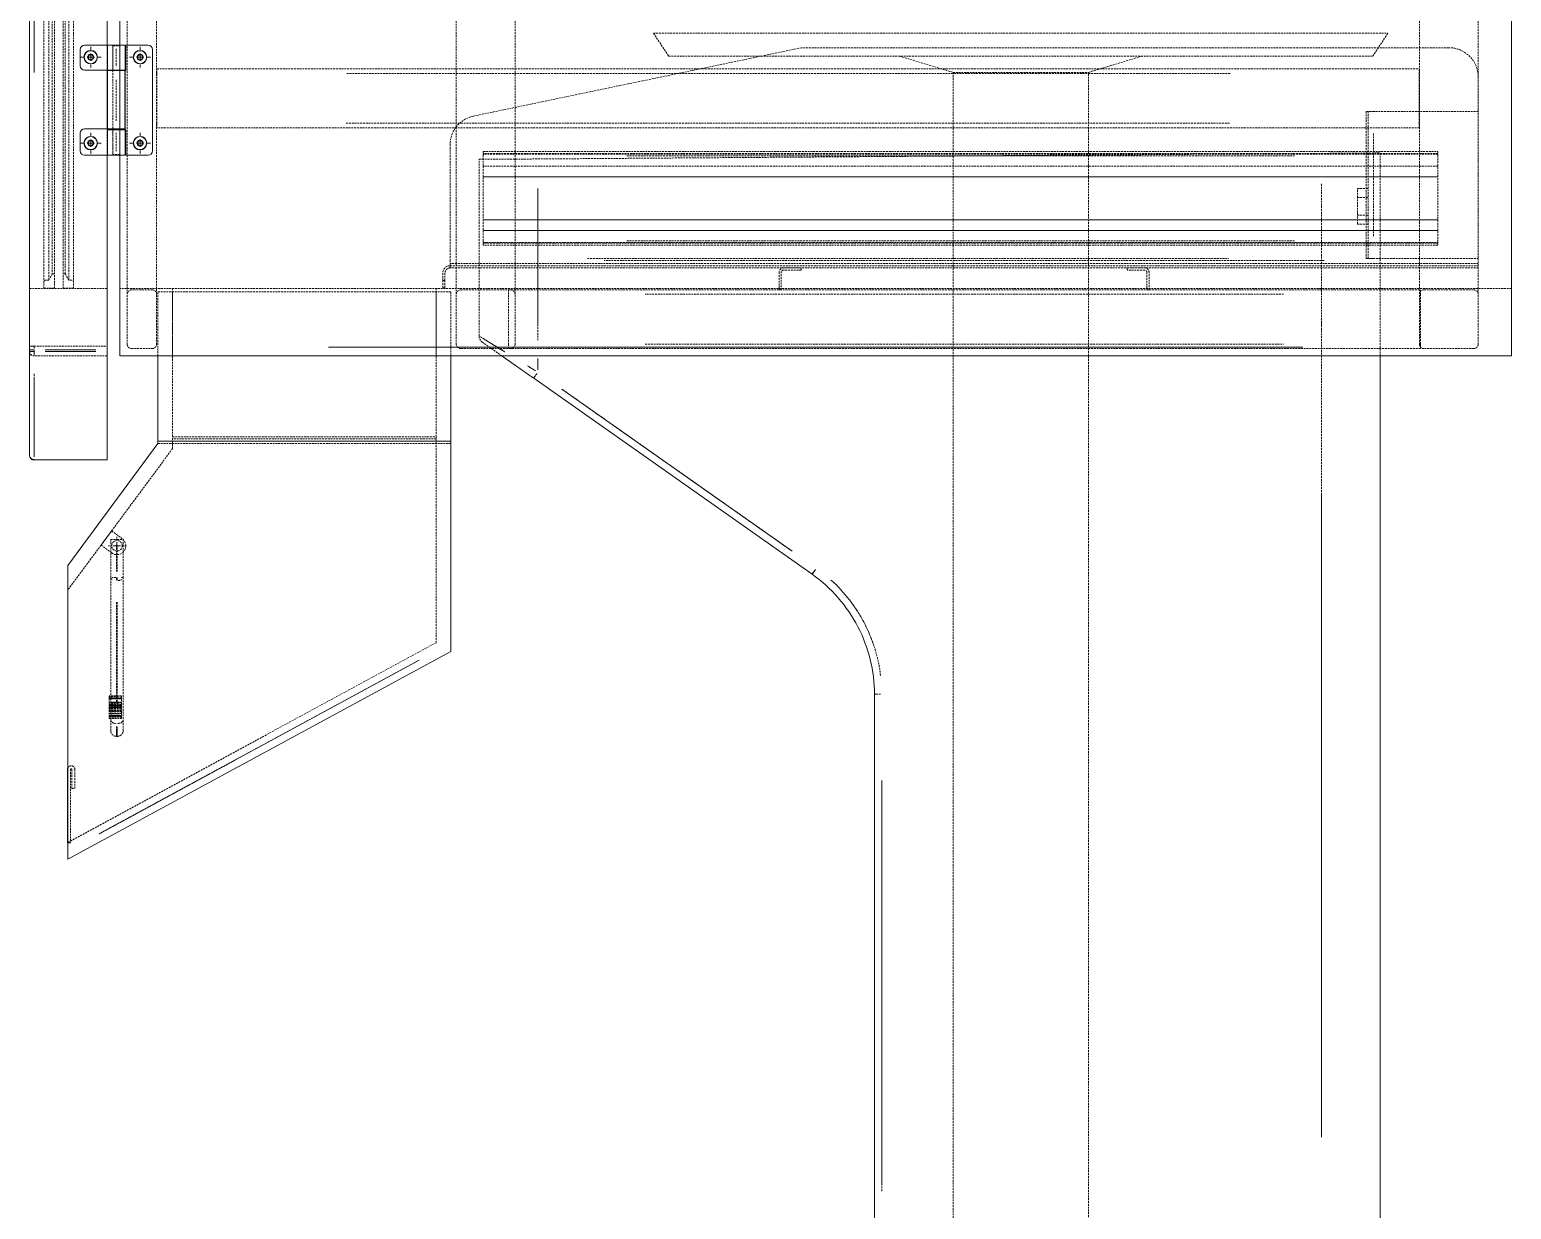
# Model space of a CAD drawing. Header units: millimetres. Extents: x 1242 to 5715, y 197 to 5386.
# Drawn here: x 4619 to 5628, y 1928 to 2731 of the extents above; entities that cross this region are included whole.
import ezdxf

# ---------------------------------------------------------------- set-up
doc = ezdxf.new("R2010")
doc.units = ezdxf.units.MM
doc.linetypes.add('HIDDEN', pattern=[1.905, 1.27, -0.635])

# ---------------------------------------------------------------- blocks, each defined once
blk = doc.blocks.new('SW_CENTERMARKSYMBOL_0')
at = {"color": 0, "linetype": 'Continuous', "lineweight": 0}
for p, q in [((-5, 0), (-7.1, 0)), ((0, 0), (-2.5, 0)), ((0, 5), (0, 7.1)), ((0, 0), (0, 2.5)), ((0, 0), (0, -2.5)), ((0, 0), (2.5, 0)), ((5, 0), (7.1, 0)), ((0, -5), (0, -7.1))]:
    blk.add_line(p, q, dxfattribs=at)
blk = doc.blocks.new('SW_CENTERMARKSYMBOL_1')
at = {"color": 0, "linetype": 'Continuous', "lineweight": 0}
for p, q in [((-5, 0), (-7.1, 0)), ((0, 0), (-2.5, 0)), ((0, 5), (0, 7.1)), ((0, 0), (0, 2.5)), ((0, 0), (0, -2.5)), ((0, 0), (2.5, 0)), ((5, 0), (7.1, 0)), ((0, -5), (0, -7.1))]:
    blk.add_line(p, q, dxfattribs=at)
blk = doc.blocks.new('SW_CENTERMARKSYMBOL_2')
at = {"color": 0, "linetype": 'Continuous', "lineweight": 0}
for p, q in [((-5, 0), (-7.1, 0)), ((0, 0), (-2.5, 0)), ((0, 5), (0, 7.1)), ((0, 0), (0, 2.5)), ((0, 0), (0, -2.5)), ((0, 0), (2.5, 0)), ((5, 0), (7.1, 0)), ((0, -5), (0, -7.1))]:
    blk.add_line(p, q, dxfattribs=at)
blk = doc.blocks.new('SW_CENTERMARKSYMBOL_4')
at = {"color": 0, "linetype": 'Continuous', "lineweight": 0}
for p, q in [((-5, 0), (-6.1, 0)), ((0, 0), (-2.5, 0)), ((0, 5), (0, 6.1)), ((0, 0), (0, 2.5)), ((0, 0), (0, -2.5)), ((0, 0), (2.5, 0)), ((5, 0), (6.1, 0)), ((0, -5), (0, -6.1))]:
    blk.add_line(p, q, dxfattribs=at)
blk = doc.blocks.new('SW_CENTERMARKSYMBOL_8')
at = {"color": 0, "linetype": 'Continuous', "lineweight": 0}
for p, q in [((-5, 0), (-7.1, 0)), ((0, 0), (-2.5, 0)), ((0, 5), (0, 7.1)), ((0, 0), (0, 2.5)), ((0, 0), (0, -2.5)), ((0, 0), (2.5, 0)), ((5, 0), (7.1, 0)), ((0, -5), (0, -7.1))]:
    blk.add_line(p, q, dxfattribs=at)

msp = doc.modelspace()

# ---------------------------------------------------------------- linework, layer by layer
at = {"color": 7, "linetype": 'Continuous', "lineweight": 15}
for p, q in [((4618.7, 2512), (4618.7, 3779)), ((5627.6, 2515), (5627.6, 3755)), ((4671.4, 3560.5), (4671.4, 2720.7)), ((4680.2, 3560.5), (4680.2, 2720.7)), ((4653.1, 2717.7), (4653.1, 2706.7)), ((4656.1, 2720.7), (4671.7, 2720.7)), ((4658.6, 2713.5), (4660.3, 2714.5)), ((4660.3, 2714.5), (4662, 2713.5)), ((4671.7, 2720.7), (4671.7, 2703.7)), ((4671.7, 2720.7), (4683.7, 2720.7)), ((4683.7, 2703.7), (4683.7, 2720.7)), ((4684.3, 2703.5), (4684.3, 2720.7)), ((4684.3, 2720.7), (4699.3, 2720.7)), ((4692.3, 2713.5), (4694.1, 2714.5)), ((4694.1, 2714.5), (4695.8, 2713.5)), ((4702.3, 2717.7), (4702.3, 2648.7)), ((4671.7, 2703.7), (4656.1, 2703.7)), ((4658.6, 2711.5), (4658.6, 2713.5)), ((4660.3, 2710.6), (4658.6, 2711.5)), ((4662, 2711.5), (4660.3, 2710.6)), ((4662, 2713.5), (4662, 2711.5)), ((4671.4, 2703.7), (4671.4, 2663.8)), ((4683.7, 2703.7), (4671.7, 2703.7)), ((4675.3, 2703.7), (4675.3, 2703.5)), ((4680.1, 2703.5), (4680.1, 2703.7)), ((4680.2, 2703.7), (4680.2, 2703.5)), ((4692.3, 2711.5), (4692.3, 2713.5)), ((4694.1, 2710.6), (4692.3, 2711.5)), ((4695.8, 2711.5), (4694.1, 2710.6)), ((4695.8, 2713.5), (4695.8, 2711.5)), ((4671.7, 2703.5), (4671.7, 2663)), ((4683.7, 2663), (4683.7, 2703.5)), ((4683.7, 2703.5), (4684.3, 2703.5)), ((4656.1, 2663.8), (4671.7, 2663.8)), ((4671.7, 2663.8), (4671.7, 2645.7)), ((4671.7, 2663.8), (4683.7, 2663.8)), ((4683.7, 2645.7), (4683.7, 2663.8)), ((4653.1, 2660.8), (4653.1, 2648.7)), ((4660.3, 2655.9), (4658.6, 2654.9)), ((4658.6, 2654.9), (4658.6, 2653)), ((4662, 2654.9), (4660.3, 2655.9)), ((4662, 2653), (4662, 2654.9)), ((4683.7, 2663), (4671.7, 2663)), ((4684.3, 2663), (4683.7, 2663)), ((4684.3, 2645.7), (4684.3, 2663)), ((4694.1, 2655.9), (4692.3, 2654.9)), ((4692.3, 2654.9), (4692.3, 2653)), ((4695.8, 2654.9), (4694.1, 2655.9)), ((4695.8, 2653), (4695.8, 2654.9)), ((4671.7, 2645.7), (4656.1, 2645.7)), ((4658.6, 2653), (4660.3, 2652)), ((4660.3, 2652), (4662, 2653)), ((4671.4, 2645.7), (4671.4, 2512)), ((4683.7, 2645.7), (4671.7, 2645.7)), ((4680.2, 2645.7), (4680.2, 2515)), ((4699.3, 2645.7), (4684.3, 2645.7)), ((4692.3, 2653), (4694.1, 2652)), ((4694.1, 2652), (4695.8, 2653)), ((4618.7, 2515.8), (4621.7, 2515.8)), ((4671.4, 2512), (4671.4, 2511.6)), ((4680.2, 2509), (4680.2, 2515)), ((5627.6, 2515), (5627.6, 2509)), ((4671.4, 2511.6), (4671.4, 2438.2)), ((5627.6, 2509), (4680.2, 2509)), ((4706.1, 2451), (4706.1, 2509)), ((4905.4, 2509), (4905.4, 2451)), ((5538.2, 2509), (5538.2, 1883)), ((5151.4, 2360.3), (4961.9, 2493.8)), ((4644.7, 2366.4), (4706.1, 2449.3)), ((4905.4, 2451), (4706.1, 2451)), ((4706.1, 2451), (4706.1, 2449.3)), ((4905.4, 2313.6), (4905.4, 2451)), ((4671.4, 2438.2), (4621.7, 2438.2)), ((4644.7, 2172), (4644.7, 2366.4)), ((4905.4, 2313.6), (4905.4, 2307.7)), ((4905.4, 2307.7), (4644.7, 2166.2)), ((5193.9, 1886.7), (5193.9, 2278.6)), ((4644.5, 2227.4), (4644.5, 2177.4)), ((4644.7, 2177.4), (4644.5, 2177.4)), ((4644.7, 2166.2), (4644.7, 2172))]:
    msp.add_line(p, q, dxfattribs=at)
at = {"color": 7, "linetype": 'HIDDEN', "lineweight": 0}
for p, q in [((4685.2, 3765.9), (4685.2, 2517.2)), ((4705.2, 3766), (4705.2, 2517)), ((4909.2, 3765.9), (4909.2, 2517.2)), ((4949.2, 3766), (4949.2, 2517)), ((5565, 3765.9), (5565, 2517.2)), ((5605, 3766), (5605, 2517)), ((4628.5, 2555.1), (4628.5, 3728)), ((4635.6, 2555.1), (4635.6, 3728)), ((4641.6, 3728), (4641.6, 2555.1)), ((4648.6, 3728), (4648.6, 2555.1)), ((4631.8, 3722.4), (4631.8, 2560.6)), ((4634.1, 3718), (4634.1, 2565)), ((4643, 2565), (4643, 3718)), ((4645.3, 2560.6), (4645.3, 3722.4)), ((4621.7, 2702.1), (4621.7, 3589)), ((5043.5, 2728.8), (5293.5, 2728.8)), ((5043.5, 2728.8), (5053.8, 2713.2)), ((5293.5, 2728.8), (5543.5, 2728.8)), ((5533.2, 2713.2), (5543.5, 2728.8)), ((4671.4, 2720.7), (4671.4, 2703.7)), ((4671.8, 2703.7), (4671.8, 2720.7)), ((4675.8, 2720.7), (4675.3, 2720.2)), ((4675.3, 2720.7), (4675.3, 2703.7)), ((4675.3, 2720.2), (4675.3, 2703.7)), ((4675.9, 2720.7), (4675.4, 2720.2)), ((4675.9, 2720.7), (4675.4, 2720.2)), ((4677.7, 2718.2), (4677.7, 2706.3)), ((4680.1, 2720.2), (4679.6, 2720.7)), ((4680, 2720.3), (4679.6, 2720.7)), ((4680.1, 2720.2), (4680, 2720.2)), ((4680.1, 2703.7), (4680.1, 2720.7)), ((4680.1, 2703.7), (4680.1, 2720.2)), ((4680.2, 2720.7), (4680.2, 2703.7)), ((5144.3, 2719), (4920.9, 2672.4)), ((5585, 2719), (5144.3, 2719)), ((4705.4, 2701.5), (4705.4, 2704.5)), ((4705.4, 2704.5), (5564.9, 2704.5)), ((5053.8, 2713.2), (5293.5, 2713.2)), ((5211.1, 2713.2), (5247.4, 2702.2)), ((5293.5, 2713.2), (5533.2, 2713.2)), ((5339.7, 2702.2), (5375.9, 2713.2)), ((5564.9, 2704.5), (5564.9, 2701.5)), ((4675.3, 2703.5), (4675.3, 2663)), ((4675.3, 2703.5), (4675.3, 2646.2)), ((4677.7, 2669.1), (4677.7, 2697.4)), ((4680.1, 2663), (4680.1, 2703.5)), ((4680.1, 2646.2), (4680.1, 2703.5)), ((4680.2, 2703.5), (4680.2, 2645.7)), ((4683.6, 2703.5), (4683.6, 2663)), ((4705.4, 2667.5), (4705.4, 2701.5)), ((5436, 2701.5), (4834.3, 2701.5)), ((5247.4, 2702.2), (5293.5, 2702.2)), ((5247.4, 2702.2), (5247.4, 1897.8)), ((5293.5, 2702.2), (5339.7, 2702.2)), ((5339.7, 1897.8), (5339.7, 2702.2)), ((5564.9, 2701.5), (5564.9, 2667.5)), ((5605, 2699), (5605, 2574)), ((5528.6, 2675.5), (5528.6, 2575.5)), ((5530.1, 2575.5), (5530.1, 2675.5)), ((5605, 2675.5), (5533.6, 2675.5)), ((4671.4, 2663.8), (4671.4, 2645.7)), ((4671.8, 2645.7), (4671.8, 2663.8)), ((4675.3, 2663.8), (4675.3, 2645.7)), ((4680.1, 2645.7), (4680.1, 2663.8)), ((4705.4, 2664.5), (4705.4, 2667.5)), ((5564.9, 2664.5), (4705.4, 2664.5)), ((4834.3, 2667.5), (5436, 2667.5)), ((5564.9, 2667.5), (5564.9, 2664.5)), ((4677.7, 2661.1), (4677.7, 2648.5)), ((5533.6, 2660.5), (5533.6, 2590.5)), ((4675.3, 2646.3), (4675.8, 2645.7)), ((4675.3, 2646.3), (4675.8, 2645.7)), ((4675.3, 2646.2), (4675.8, 2645.7)), ((4675.4, 2646.2), (4675.5, 2646.2)), ((4679.6, 2645.7), (4680.1, 2646.3)), ((4679.6, 2645.8), (4680, 2646.2)), ((4905, 2574), (4905, 2652.8)), ((4924.8, 2643), (4964.8, 2643.2)), ((4927.5, 2648.4), (5577.5, 2648.4)), ((5577.5, 2646.9), (4927.5, 2646.9)), ((5577.5, 2646.4), (4927.5, 2646.4)), ((4927.5, 2587.4), (4927.5, 2645.4)), ((4964.8, 2643.2), (5498.2, 2647)), ((5480, 2645.4), (5025, 2645.4)), ((5498.2, 2647), (5538.2, 2647.3)), ((5538.2, 2647.3), (5538.2, 2509)), ((5577.5, 2645.4), (5577.5, 2587.4)), ((4924.8, 2522.6), (4924.8, 2643)), ((5577.5, 2638.3), (4927.5, 2638.3)), ((5577.5, 2631), (4927.5, 2631)), ((4927.5, 2631), (5577.5, 2631)), ((4964.8, 2623.1), (4964.8, 2529.2)), ((5498.2, 2529.7), (5498.2, 2626.3)), ((5522.8, 2623), (5530.1, 2623)), ((5522.8, 2617), (5522.8, 2623)), ((4964.8, 2519.7), (4964.8, 2621.4)), ((5522.8, 2617), (5530.1, 2617)), ((5522.8, 2604.9), (5522.8, 2617)), ((5522.8, 2604.9), (5530.1, 2604.9)), ((5522.8, 2598.9), (5522.8, 2604.9)), ((5577.5, 2601.8), (4927.5, 2601.8)), ((4927.5, 2601.8), (5577.5, 2601.8)), ((5577.5, 2594.5), (4927.5, 2594.5)), ((4927.5, 2594.5), (5577.5, 2594.5)), ((5522.8, 2598.9), (5530.1, 2598.9)), ((4927.5, 2586.4), (5577.5, 2586.4)), ((5577.5, 2585.8), (4927.5, 2585.8)), ((5577.5, 2584.4), (4927.5, 2584.4)), ((5480, 2587.4), (5025, 2587.4)), ((4998.5, 2575.5), (5434.9, 2575.5)), ((5500, 2574), (5010, 2574)), ((5500, 2574), (5010, 2574)), ((5529.9, 2575.5), (5529.8, 2575.5)), ((5533, 2575.5), (5530.4, 2575.5)), ((5533.2, 2575.5), (5531.4, 2575.5)), ((5533.6, 2575.5), (5605, 2575.5)), ((4634.1, 2565), (4631.8, 2560.6)), ((4635.6, 2565), (4634.1, 2565)), ((4641.6, 2565), (4643, 2565)), ((4645.3, 2560.6), (4643, 2565)), ((4900, 2565.5), (4900, 2560.5)), ((4901.5, 2560.5), (4901.5, 2565.5)), ((5605, 2572), (4905, 2572)), ((4905, 2570.5), (5605, 2570.5)), ((5605, 2569), (4905, 2569)), ((5129, 2566), (5129, 2554)), ((5130.5, 2554), (5130.5, 2566)), ((5132, 2569), (5144, 2569)), ((5144, 2567.5), (5132, 2567.5)), ((5144, 2567.5), (5144, 2569)), ((5365.9, 2569), (5365.9, 2567.5)), ((5365.9, 2569), (5377.9, 2569)), ((5377.9, 2567.5), (5365.9, 2567.5)), ((5379.4, 2566), (5379.4, 2554)), ((5380.9, 2554), (5380.9, 2566)), ((4618.7, 2555), (4671.4, 2555)), ((4628.5, 2555.1), (4635.6, 2555.1)), ((4631.8, 2560.6), (4629.7, 2560.6)), ((4641.6, 2555.1), (4648.6, 2555.1)), ((4647.4, 2560.6), (4645.3, 2560.6)), ((5627.6, 2555), (4680.2, 2555)), ((4702.2, 2554), (4688.2, 2554)), ((4706.1, 2509), (4706.1, 2552.7)), ((4706.1, 2552.7), (4905.4, 2552.7)), ((4716.1, 2555), (4716.1, 2509)), ((4716.1, 2552.7), (4716.1, 2454)), ((4895.4, 2555), (4895.4, 2509)), ((4895.4, 2454), (4895.4, 2552.7)), ((4900, 2555.5), (4901.5, 2555.5)), ((4901.3, 2560.5), (4900.2, 2560.5)), ((4905.4, 2552.7), (4905.4, 2509)), ((4912.2, 2554), (4946.2, 2554)), ((4944.8, 2554), (5565.6, 2554)), ((4944.8, 2551), (4944.8, 2554)), ((5130.5, 2554), (5129, 2554)), ((5380.9, 2554), (5379.4, 2554)), ((5565.6, 2554), (5565.6, 2551)), ((5568, 2554), (5602, 2554)), ((4944.8, 2517), (4944.8, 2551)), ((5472.5, 2551), (5037.9, 2551)), ((5565.6, 2551), (5565.6, 2517)), ((5498.2, 2532), (5498.2, 1995.5)), ((4618.8, 2513.2), (4619.6, 2513.2)), ((4621.7, 2515.8), (4671.4, 2515.8)), ((4621.7, 2515.4), (4621.7, 2513.6)), ((4621.7, 2512.4), (4621.7, 2513.1)), ((4629.2, 2513.2), (4663.9, 2513.2)), ((4663.9, 2513.2), (4629.2, 2513.2)), ((4663.9, 2512), (4629.2, 2512)), ((4685.2, 2517.1), (4685.2, 2517.1)), ((4688.2, 2514), (4702.2, 2514)), ((5485.5, 2515), (4822.3, 2515)), ((4909.2, 2517.1), (4909.2, 2517.1)), ((4946.2, 2514), (4912.2, 2514)), ((4944.8, 2514), (4944.8, 2517)), ((5565.6, 2514), (4946.4, 2514)), ((5037.9, 2517), (5472.5, 2517)), ((5565, 2517.1), (5565, 2517.1)), ((5565.6, 2517), (5565.6, 2514)), ((5602, 2514), (5568, 2514)), ((4621.7, 2511.7), (4621.7, 2511.8)), ((4621.7, 2511.4), (4621.7, 2509.5)), ((4621.7, 2509.3), (4621.7, 2510.9)), ((4621.7, 2509), (4621.7, 2509.1)), ((4671.4, 2509), (4621.7, 2509)), ((5138, 2376), (4981.1, 2486.4)), ((4716.1, 2454), (4895.4, 2454)), ((4716.1, 2446), (4716.1, 2454)), ((4895.4, 2452.6), (4716.1, 2452.6)), ((4895.4, 2454), (4895.4, 2313.7)), ((4716.1, 2446), (4644.7, 2349.6)), ((4706.1, 2449.5), (4905.4, 2449.5)), ((4621.7, 2438.7), (4621.7, 2438.2)), ((4621.7, 2438.2), (4621.7, 2438.2)), ((4674.6, 2389.9), (4667.4, 2380.2)), ((4673.9, 2384.1), (4677.9, 2384.1)), ((4673.9, 2358.2), (4673.9, 2384.1)), ((4681.8, 2384.5), (4674.6, 2389.9)), ((4678.4, 2384.1), (4677.9, 2384.1)), ((4678.4, 2384.1), (4682.4, 2384.1)), ((4682.4, 2384.1), (4682.4, 2358.2)), ((4667.4, 2380.2), (4674.7, 2374.9)), ((4677.9, 2380.2), (4677.9, 2362.1)), ((4678.4, 2362.1), (4678.4, 2380.2)), ((5151.5, 2360.4), (5153.2, 2362.9)), ((4673.9, 2261), (4673.9, 2358.2)), ((4677.3, 2358.2), (4675, 2358.2)), ((4677.3, 2358.2), (4675, 2358.2)), ((4677.9, 2357.9), (4677.9, 2356.5)), ((4677.9, 2357.9), (4677.9, 2356.5)), ((4678, 2358.2), (4678.4, 2358.2)), ((4678.4, 2356), (4678, 2356)), ((4678, 2356), (4678.4, 2356)), ((4678.4, 2357.9), (4678.4, 2356.5)), ((4678.4, 2356.3), (4678.4, 2357.6)), ((4682.4, 2358.2), (4681.3, 2358.2)), ((4682.4, 2358.2), (4681.3, 2358.2)), ((4682.3, 2357.8), (4682.4, 2358.2)), ((4682.4, 2358.2), (4682.4, 2261)), ((4677.9, 2341.4), (4677.9, 2273.3)), ((4678.4, 2273.3), (4678.4, 2341.4)), ((4678.4, 2341.4), (4678.4, 2273.3)), ((4895.4, 2313.7), (4644.7, 2177.6)), ((4884, 2301.9), (4666.1, 2183.6)), ((4681.2, 2277.5), (4672.8, 2277.5)), ((4681.2, 2277.5), (4672.8, 2277.5)), ((4672.8, 2275.5), (4672.8, 2277.3)), ((4681.2, 2277.3), (4672.8, 2277.3)), ((4681.2, 2276.1), (4672.8, 2276.1)), ((4681.2, 2275.9), (4672.8, 2275.9)), ((4681.2, 2275.9), (4672.8, 2275.9)), ((4672.8, 2275.7), (4681.2, 2275.7)), ((4681.2, 2275.5), (4672.8, 2275.5)), ((4672.8, 2275.5), (4672.8, 2262.4)), ((4672.8, 2273.1), (4681.2, 2273.1)), ((4672.8, 2272.9), (4681.2, 2272.9)), ((4681.2, 2272.9), (4672.8, 2272.9)), ((4681.2, 2271.9), (4672.8, 2271.9)), ((4681.2, 2271.2), (4672.8, 2271.2)), ((4681.2, 2271.1), (4672.8, 2271.1)), ((4681.2, 2270.9), (4672.8, 2270.9)), ((4672.8, 2270.9), (4681.2, 2270.9)), ((4681.2, 2270.7), (4672.8, 2270.7)), ((4681.2, 2270.2), (4672.8, 2270.2)), ((4681.2, 2270.1), (4672.8, 2270.1)), ((4674.1, 2277), (4680, 2277)), ((4674.1, 2273.3), (4680, 2273.3)), ((4674.1, 2272.8), (4680, 2272.8)), ((4674.1, 2272.6), (4680, 2272.6)), ((4680, 2271.2), (4674.1, 2271.2)), ((4674.1, 2270.3), (4680, 2270.3)), ((4681.2, 2277.3), (4681.2, 2275.5)), ((4681.2, 2262.4), (4681.2, 2275.5)), ((5198.1, 2278.6), (5195.3, 2278.6)), ((4681.2, 2269.8), (4672.8, 2269.8)), ((4681.2, 2269.7), (4672.8, 2269.7)), ((4681.2, 2269.3), (4672.8, 2269.3)), ((4681.2, 2269.2), (4672.8, 2269.2)), ((4681.2, 2268.9), (4672.8, 2268.9)), ((4681.2, 2268.4), (4672.8, 2268.4)), ((4681.2, 2267.5), (4672.8, 2267.5)), ((4681.2, 2267.3), (4672.8, 2267.3)), ((4681.2, 2267.2), (4672.8, 2267.2)), ((4672.8, 2267.1), (4681.2, 2267.1)), ((4672.8, 2266.9), (4681.2, 2266.9)), ((4681.2, 2265.6), (4672.8, 2265.6)), ((4672.8, 2265.4), (4681.2, 2265.4)), ((4681.2, 2264.1), (4672.8, 2264.1)), ((4672.8, 2264), (4681.2, 2264)), ((4672.8, 2263.7), (4681.2, 2263.7)), ((4672.8, 2263.7), (4681.2, 2263.7)), ((4672.8, 2263.5), (4681.2, 2263.5)), ((4681.2, 2263.3), (4672.8, 2263.3)), ((4672.8, 2262.4), (4681.2, 2262.4)), ((4672.8, 2262.1), (4681.2, 2262.1)), ((4672.8, 2262.1), (4681.2, 2262.1)), ((4672.8, 2262.1), (4681.2, 2262.1)), ((4672.8, 2262.1), (4681.2, 2262.1)), ((4680, 2269.8), (4674.1, 2269.8)), ((4674.1, 2269.6), (4680, 2269.6)), ((4680, 2269.6), (4674.1, 2269.6)), ((4674.1, 2269.3), (4680, 2269.3)), ((4680, 2264.4), (4674.1, 2264.4)), ((4674.1, 2264.4), (4680, 2264.4)), ((4681.2, 2262.2), (4681.2, 2262.1)), ((4678.4, 2249.9), (4677.9, 2249.9)), ((4678, 2258.7), (4678.4, 2258.7)), ((4678.4, 2249.9), (4678.9, 2249.9)), ((4646.5, 2227.4), (4646.5, 2177.4)), ((4647.5, 2214.5), (4647.5, 2227.4)), ((4649.5, 2214.5), (4649.5, 2227.4)), ((4647.5, 2214.5), (4649.5, 2214.5)), ((5198.9, 1940.2), (5198.9, 2218.9)), ((4646.5, 2177.4), (4644.7, 2177.4))]:
    msp.add_line(p, q, dxfattribs=at)
at = {"color": 8, "linetype": 'Continuous', "lineweight": 15}
for p, q in [((4621.7, 3589), (4621.7, 2702.1)), ((4621.3, 2513.2), (4619.6, 2513.2)), ((4621.7, 2511.9), (4621.7, 2512.2)), ((4629.2, 2512), (4663.9, 2512)), ((4822.3, 2515), (5485.5, 2515)), ((4621.7, 2511.7), (4621.7, 2512)), ((4964.8, 2507.4), (4964.8, 2499.6)), ((4981.1, 2486.4), (5138, 2376)), ((5498.2, 1977), (5498.2, 2415.2)), ((5153.7, 2363.6), (5151.7, 2360.6)), ((4666.1, 2183.6), (4884, 2301.9)), ((5193.9, 2278.6), (5195.3, 2278.6)), ((5198.9, 2219.8), (5198.9, 1945.4))]:
    msp.add_line(p, q, dxfattribs=at)
at = {"color": 7, "linetype": 'HIDDEN', "lineweight": 0, "flags": 128}
for points in [[(4675.4, 2720.2), (4675.4, 2720.2), (4675.8, 2720.2), (4676.4, 2720.2), (4677.1, 2720.2), (4677.7, 2720.2), (4678.5, 2720.2), (4679.2, 2720.2), (4679.7, 2720.2), (4680, 2720.2), (4680.1, 2720.2), (4680.1, 2720.2)], [(4699.3, 2720.7), (4699.3, 2720.7)], [(5605, 2699), (5605, 2699)], [(5605, 2699), (5605, 2699)], [(4672.8, 2275.5), (4672.8, 2275.5)], [(4681.2, 2275.5), (4681.2, 2275.5)], [(4681.2, 2270.2), (4681.2, 2270.2)], [(4673.9, 2253.9), (4674, 2253.1), (4674.1, 2252.6)], [(4677, 2250), (4677.1, 2250), (4677.9, 2249.9)], [(4682.3, 2252.9), (4682.4, 2253.1), (4682.4, 2253.9)]]:
    msp.add_lwpolyline(points, dxfattribs=at)
at = {"color": 7, "linetype": 'Continuous', "lineweight": 15, "flags": 128}
msp.add_lwpolyline([(4671.7, 2703.5), (4671.8, 2703.5), (4672.1, 2703.5), (4672.8, 2703.5), (4673.8, 2703.5), (4675.1, 2703.5), (4676.4, 2703.5), (4677.9, 2703.5), (4679.3, 2703.5), (4680.7, 2703.5), (4681.8, 2703.5), (4682.8, 2703.5), (4683.4, 2703.5), (4683.7, 2703.5), (4683.7, 2703.5)], dxfattribs=at)
at = {"color": 7, "linetype": 'Continuous', "lineweight": 15}
for centre, radius in [((4660.3, 2712.5), 4.61), ((4660.3, 2712.5), 4.41), ((4693.9, 2712.5), 4.61), ((4693.9, 2712.5), 4.41), ((4660.3, 2654), 4.61), ((4660.3, 2654), 4.41), ((4693.9, 2654), 4.61), ((4693.9, 2654), 4.41)]:
    msp.add_circle(centre, radius, dxfattribs=at)
at = {"color": 7, "linetype": 'HIDDEN', "lineweight": 0}
for centre, radius in [((4660.3, 2712.5), 1.99), ((4660.3, 2712.5), 1.97), ((4660.3, 2712.5), 1.79), ((4660.3, 2712.5), 1.73), ((4693.9, 2712.5), 1.99), ((4693.9, 2712.5), 1.97), ((4693.9, 2712.5), 1.79), ((4693.9, 2712.5), 1.73), ((4660.3, 2654), 1.99), ((4660.3, 2654), 1.97), ((4660.3, 2654), 1.79), ((4660.3, 2654), 1.73), ((4693.9, 2654), 1.99), ((4693.9, 2654), 1.97), ((4693.9, 2654), 1.79), ((4693.9, 2654), 1.73), ((4678.2, 2379.7), 3.56)]:
    msp.add_circle(centre, radius, dxfattribs=at)
at = {"color": 7, "linetype": 'Continuous', "lineweight": 15}
for centre, radius, start, end in [((4656.1, 2717.7), 3, 90, 180), ((4699.3, 2717.7), 3, 0, 90), ((4656.1, 2706.7), 3, 180, 270), ((4656.1, 2660.8), 3, 90, 180), ((4656.1, 2648.7), 3, 180, 270), ((4699.3, 2648.7), 3, 270, 360), ((4621.7, 2441.2), 3, 180, 270), ((4647, 2227.4), 2.5, 163.0168, 180)]:
    msp.add_arc(centre, radius, start, end, dxfattribs=at)
at = {"color": 7, "linetype": 'HIDDEN', "lineweight": 0}
for centre, radius, start, end in [((5585, 2699), 20, 0, 90), ((4925, 2652.8), 20, 101.8017, 180), ((4905, 2565.5), 5, 90, 180), ((4905, 2565.5), 3.5, 90, 180), ((5132, 2566), 3, 90, 180), ((5132, 2566), 1.5, 90, 180), ((5377.9, 2566), 3, 0, 90), ((5377.9, 2566), 1.5, 0, 90), ((4929.8, 2522.6), 5, 180, 234.8429), ((4621.7, 2512), 3, 180, 270), ((4621.7, 2441.2), 3, 180, 270), ((4678.2, 2379.7), 6, 233.547, 53.547), ((4675.8, 2358.4), 1.91, 195.8802, 247.719), ((4678.8, 2361.3), 5.26, 272.8291, 298.2602), ((4675.8, 2261.2), 1.91, 195.8802, 247.719), ((4680.5, 2261.2), 1.91, 292.281, 344.1198), ((4677.5, 2264), 5.26, 241.7398, 267.1709), ((4678.8, 2264), 5.26, 272.8291, 298.2602), ((4647, 2227.4), 2.5, 0, 163.0168), ((4647, 2227.4), 0.5, 0, 180)]:
    msp.add_arc(centre, radius, start, end, dxfattribs=at)
for points, knots in [([(4675.6, 2720.2), (4675.5, 2720.2), (4675.4, 2720.2), (4675.4, 2720.2), (4675.4, 2720.2)], [0, 0, 0, 0, 0.878265, 1, 1, 1, 1]), ([(5528.6, 2675.5), (5528.6, 2675.5), (5528.7, 2675.5), (5529.1, 2675.5), (5529.2, 2675.5), (5529.6, 2675.5), (5529.8, 2675.5), (5530.3, 2675.5), (5530.6, 2675.5), (5531.1, 2675.5), (5531.5, 2675.5), (5532.4, 2675.5), (5533, 2675.5), (5533.6, 2675.5)], [0, 0, 0, 0, 0.25, 0.25, 0.375, 0.375, 0.5, 0.5, 0.625, 0.625, 0.75, 0.75, 1, 1, 1, 1]), ([(4680.1, 2646.2), (4680.1, 2646.2), (4680.1, 2646.2), (4680, 2646.2), (4680, 2646.2), (4679.8, 2646.2), (4679.8, 2646.2), (4679.6, 2646.2), (4679.5, 2646.2), (4679.2, 2646.2), (4678.9, 2646.2), (4678.5, 2646.2), (4678.3, 2646.2), (4678, 2646.2), (4677.9, 2646.2), (4677.5, 2646.2), (4677.4, 2646.2), (4677.1, 2646.2), (4676.9, 2646.2), (4676.6, 2646.2), (4676.5, 2646.2), (4676.2, 2646.2), (4676.1, 2646.2), (4675.8, 2646.2), (4675.6, 2646.2), (4675.4, 2646.2), (4675.4, 2646.2), (4675.3, 2646.2), (4675.3, 2646.2), (4675.3, 2646.2)], [0, 0, 0, 0, 0.0625, 0.0625, 0.125, 0.125, 0.1875, 0.1875, 0.25, 0.25, 0.375, 0.375, 0.4375, 0.4375, 0.5, 0.5, 0.5625, 0.5625, 0.625, 0.625, 0.6875, 0.6875, 0.75, 0.75, 0.875, 0.875, 0.9375, 0.9375, 1, 1, 1, 1]), ([(4927.5, 2648.4), (4927.5, 2648.4), (4927.5, 2648.3), (4927.5, 2648), (4927.5, 2647.8), (4927.5, 2647.2), (4927.5, 2646.9), (4927.5, 2646.1), (4927.5, 2645.7), (4927.5, 2645.4)], [0, 0, 0, 0, 0.25, 0.25, 0.5, 0.5, 0.75, 0.75, 1, 1, 1, 1]), ([(5577.5, 2648.4), (5577.5, 2648.4), (5577.5, 2648.3), (5577.5, 2648), (5577.5, 2647.8), (5577.5, 2647.2), (5577.5, 2646.9), (5577.5, 2646.1), (5577.5, 2645.7), (5577.5, 2645.4)], [0, 0, 0, 0, 0.25, 0.25, 0.5, 0.5, 0.75, 0.75, 1, 1, 1, 1]), ([(4927.5, 2584.4), (4927.5, 2584.4), (4927.5, 2584.4), (4927.5, 2584.7), (4927.5, 2585), (4927.5, 2585.6), (4927.5, 2585.9), (4927.5, 2586.6), (4927.5, 2587), (4927.5, 2587.4)], [0, 0, 0, 0, 0.25, 0.25, 0.5, 0.5, 0.75, 0.75, 1, 1, 1, 1]), ([(5577.5, 2587.4), (5577.5, 2587), (5577.5, 2586.6), (5577.5, 2585.9), (5577.5, 2585.6), (5577.5, 2585), (5577.5, 2584.7), (5577.5, 2584.4), (5577.5, 2584.4), (5577.5, 2584.4)], [0, 0, 0, 0, 0.25, 0.25, 0.5, 0.5, 0.75, 0.75, 1, 1, 1, 1]), ([(4905, 2569), (4905, 2569), (4905, 2569.1), (4905, 2569.5), (4905, 2569.7), (4905, 2570), (4905, 2570.3), (4905, 2570.7), (4905, 2571), (4905, 2571.6), (4905, 2571.9), (4905, 2572.8), (4905, 2573.4), (4905, 2574)], [0, 0, 0, 0, 0.25, 0.25, 0.375, 0.375, 0.5, 0.5, 0.625, 0.625, 0.75, 0.75, 1, 1, 1, 1]), ([(5533.6, 2575.5), (5533, 2575.5), (5532.4, 2575.5), (5531.5, 2575.5), (5531.1, 2575.5), (5530.6, 2575.5), (5530.3, 2575.5), (5529.8, 2575.5), (5529.6, 2575.5), (5529.2, 2575.5), (5529.1, 2575.5), (5528.7, 2575.5), (5528.6, 2575.5), (5528.6, 2575.5)], [0, 0, 0, 0, 0.25, 0.25, 0.375, 0.375, 0.5, 0.5, 0.625, 0.625, 0.75, 0.75, 1, 1, 1, 1]), ([(4629.7, 2560.6), (4629.7, 2560.6), (4629.6, 2560.6), (4629.5, 2560.6), (4629.4, 2560.6), (4629.3, 2560.6), (4629.2, 2560.5), (4629.1, 2560.5), (4628.9, 2560.4), (4628.8, 2560.2), (4628.6, 2560), (4628.5, 2559.8), (4628.5, 2559.7), (4628.5, 2559.5), (4628.5, 2559.5), (4628.5, 2559.4)], [0, 0, 0, 0, 0.039176, 0.079231, 0.120278, 0.162409, 0.2057, 0.250212, 0.365971, 0.500012, 0.609324, 0.749962, 0.877298, 0.950255, 1, 1, 1, 1]), ([(4648.6, 2559.4), (4648.6, 2559.5), (4648.6, 2559.5), (4648.6, 2559.6), (4648.6, 2559.7), (4648.6, 2559.9), (4648.5, 2560), (4648.3, 2560.2), (4648.2, 2560.4), (4648, 2560.5), (4647.8, 2560.6), (4647.7, 2560.6), (4647.6, 2560.6), (4647.5, 2560.6), (4647.4, 2560.6)], [0, 0, 0, 0, 0.055363, 0.121838, 0.174858, 0.250118, 0.387977, 0.500093, 0.634121, 0.749909, 0.81618, 0.879776, 0.940939, 1, 1, 1, 1]), ([(4688.2, 2554), (4688.2, 2554), (4688.1, 2554), (4687.9, 2554), (4687.8, 2554), (4687.6, 2554), (4687.4, 2553.9), (4687.2, 2553.9), (4686.8, 2553.7), (4686.3, 2553.4), (4685.9, 2553), (4685.6, 2552.5), (4685.4, 2552.1), (4685.3, 2551.8), (4685.2, 2551.5), (4685.2, 2551.3), (4685.2, 2551.1), (4685.2, 2551)], [0, 0, 0, 0, 0.024499, 0.04924, 0.074247, 0.099543, 0.125149, 0.186007, 0.250202, 0.365957, 0.499979, 0.624941, 0.749917, 0.812815, 0.874961, 0.937589, 1, 1, 1, 1]), ([(4705.2, 2551), (4705.2, 2551.1), (4705.2, 2551.2), (4705.2, 2551.4), (4705.2, 2551.6), (4705.1, 2551.8), (4705, 2552.1), (4704.8, 2552.5), (4704.5, 2553), (4704.1, 2553.4), (4703.6, 2553.7), (4703.2, 2553.9), (4702.9, 2553.9), (4702.7, 2554), (4702.4, 2554), (4702.3, 2554), (4702.2, 2554)], [0, 0, 0, 0, 0.037055, 0.078706, 0.125053, 0.187198, 0.250099, 0.387029, 0.500046, 0.634064, 0.749831, 0.814019, 0.874888, 0.917375, 0.959044, 1, 1, 1, 1]), ([(4900, 2555.5), (4900, 2555.5), (4900, 2555.7), (4900, 2556.2), (4900, 2556.6), (4900, 2557.5), (4900, 2558), (4900, 2559.2), (4900, 2559.9), (4900, 2560.5)], [0, 0, 0, 0, 0.25, 0.25, 0.5, 0.5, 0.75, 0.75, 1, 1, 1, 1]), ([(4901.5, 2560.5), (4901.5, 2559.9), (4901.5, 2559.2), (4901.5, 2558), (4901.5, 2557.5), (4901.5, 2556.6), (4901.5, 2556.2), (4901.5, 2555.7), (4901.5, 2555.5), (4901.5, 2555.5)], [0, 0, 0, 0, 0.25, 0.25, 0.5, 0.5, 0.75, 0.75, 1, 1, 1, 1]), ([(4909.2, 2551), (4909.2, 2551.1), (4909.2, 2551.2), (4909.3, 2551.4), (4909.3, 2551.6), (4909.3, 2551.8), (4909.4, 2552.1), (4909.6, 2552.5), (4910, 2553), (4910.4, 2553.4), (4910.8, 2553.7), (4911.2, 2553.9), (4911.5, 2553.9), (4911.8, 2554), (4912, 2554), (4912.2, 2554), (4912.2, 2554)], [0, 0, 0, 0, 0.037055, 0.078706, 0.125053, 0.187198, 0.250099, 0.387029, 0.500046, 0.634064, 0.749831, 0.814019, 0.874888, 0.917375, 0.959044, 1, 1, 1, 1]), ([(4946.2, 2554), (4946.3, 2554), (4946.4, 2554), (4946.5, 2554), (4946.7, 2554), (4946.8, 2554), (4947, 2553.9), (4947.3, 2553.9), (4947.7, 2553.7), (4948.1, 2553.4), (4948.5, 2553), (4948.9, 2552.5), (4949, 2552.1), (4949.1, 2551.8), (4949.2, 2551.5), (4949.2, 2551.3), (4949.2, 2551.1), (4949.2, 2551)], [0, 0, 0, 0, 0.024499, 0.04924, 0.074247, 0.099543, 0.125149, 0.186007, 0.250202, 0.365957, 0.499979, 0.624941, 0.749917, 0.812815, 0.874961, 0.937589, 1, 1, 1, 1]), ([(5565, 2551), (5565, 2551.1), (5565, 2551.2), (5565, 2551.4), (5565, 2551.6), (5565.1, 2551.8), (5565.2, 2552.1), (5565.4, 2552.5), (5565.7, 2553), (5566.1, 2553.4), (5566.5, 2553.7), (5566.9, 2553.9), (5567.2, 2553.9), (5567.5, 2554), (5567.7, 2554), (5567.9, 2554), (5568, 2554)], [0, 0, 0, 0, 0.037055, 0.078706, 0.125053, 0.187198, 0.250099, 0.387029, 0.500046, 0.634064, 0.749831, 0.814019, 0.874888, 0.917375, 0.959044, 1, 1, 1, 1]), ([(5602, 2554), (5602, 2554), (5602.1, 2554), (5602.3, 2554), (5602.4, 2554), (5602.5, 2554), (5602.7, 2553.9), (5603, 2553.9), (5603.4, 2553.7), (5603.8, 2553.4), (5604.3, 2553), (5604.6, 2552.5), (5604.8, 2552.1), (5604.9, 2551.8), (5604.9, 2551.5), (5605, 2551.3), (5605, 2551.1), (5605, 2551)], [0, 0, 0, 0, 0.024499, 0.04924, 0.074247, 0.099543, 0.125149, 0.186007, 0.250202, 0.365957, 0.499979, 0.624941, 0.749917, 0.812815, 0.874961, 0.937589, 1, 1, 1, 1]), ([(4618.7, 2512.1), (4618.7, 2511.9), (4618.7, 2511.5), (4619, 2510.8), (4619.4, 2510.1), (4620, 2509.6), (4620.5, 2509.3), (4621.1, 2509.1), (4621.5, 2509.1), (4621.7, 2509.1)], [0, 0, 0, 0, 0.120059, 0.242025, 0.489162, 0.615029, 0.741944, 0.870116, 1, 1, 1, 1]), ([(4618.8, 2512), (4618.8, 2512), (4618.8, 2512), (4619, 2512), (4619.4, 2512), (4619.6, 2512)], [0, 0, 0, 0, 0.039423, 0.449687, 1, 1, 1, 1]), ([(4685.2, 2517), (4685.2, 2517), (4685.2, 2516.9), (4685.2, 2516.7), (4685.2, 2516.5), (4685.3, 2516.3), (4685.4, 2515.9), (4685.6, 2515.5), (4685.9, 2515.1), (4686.3, 2514.7), (4686.8, 2514.4), (4687.2, 2514.2), (4687.5, 2514.1), (4687.7, 2514.1), (4688, 2514), (4688.1, 2514), (4688.2, 2514)], [0, 0, 0, 0, 0.0370551, 0.0787056, 0.1250529, 0.1871978, 0.2500992, 0.3870294, 0.5000458, 0.634064, 0.7498305, 0.8140187, 0.8748878, 0.9173753, 0.9590441, 1, 1, 1, 1]), ([(4702.2, 2514), (4702.2, 2514), (4702.3, 2514), (4702.5, 2514), (4702.6, 2514.1), (4702.8, 2514.1), (4703, 2514.1), (4703.2, 2514.2), (4703.6, 2514.4), (4704.1, 2514.7), (4704.5, 2515.1), (4704.8, 2515.5), (4705, 2515.9), (4705.1, 2516.3), (4705.2, 2516.5), (4705.2, 2516.8), (4705.2, 2516.9), (4705.2, 2517)], [0, 0, 0, 0, 0.024499, 0.04924, 0.074246, 0.099543, 0.125149, 0.186007, 0.250202, 0.365957, 0.499979, 0.624941, 0.749917, 0.812815, 0.874961, 0.937589, 1, 1, 1, 1]), ([(4912.2, 2514), (4912.2, 2514), (4912.1, 2514), (4912, 2514), (4911.8, 2514.1), (4911.7, 2514.1), (4911.5, 2514.1), (4911.2, 2514.2), (4910.8, 2514.4), (4910.4, 2514.7), (4909.9, 2515.1), (4909.6, 2515.5), (4909.4, 2515.9), (4909.3, 2516.3), (4909.3, 2516.5), (4909.2, 2516.8), (4909.2, 2516.9), (4909.2, 2517)], [0, 0, 0, 0, 0.024499, 0.04924, 0.074247, 0.099543, 0.125149, 0.186007, 0.250202, 0.365957, 0.499979, 0.624941, 0.749917, 0.812815, 0.874961, 0.937589, 1, 1, 1, 1]), ([(4925.6, 2522.1), (4925.6, 2522.1), (4925.9, 2521.9), (4926.8, 2521.3), (4928.2, 2520.5), (4929.6, 2519.6), (4930.9, 2518.8), (4932.7, 2517.7), (4935, 2516.3), (4938.1, 2514.4), (4940.5, 2512.9), (4941.8, 2512.1)], [0, 0, 0, 0, 0.026589, 0.16167, 0.299352, 0.381938, 0.466699, 0.55372, 0.688626, 0.829032, 1, 1, 1, 1]), ([(4940.3, 2509), (4939.7, 2509.5), (4938.1, 2510.6), (4935.9, 2512.1), (4933.7, 2513.7), (4931.7, 2515.1), (4930, 2516.3), (4928.7, 2517.2), (4927.7, 2517.9), (4927, 2518.4), (4926.9, 2518.5), (4926.9, 2518.5)], [0, 0, 0, 0, 0.08355, 0.199108, 0.312821, 0.427373, 0.541796, 0.656332, 0.770998, 0.885469, 1, 1, 1, 1]), ([(4942.3, 2511.8), (4941.8, 2512.1), (4940.3, 2513), (4938.1, 2514.3), (4935.9, 2515.7), (4934.1, 2516.8), (4932.1, 2518), (4930.2, 2519.2), (4928.5, 2520.3), (4927.7, 2520.8), (4927.3, 2521)], [0, 0, 0, 0, 0.075969, 0.232641, 0.348953, 0.462206, 0.572481, 0.73247, 0.8863, 1, 1, 1, 1]), ([(4949.2, 2517), (4949.2, 2517), (4949.2, 2516.9), (4949.2, 2516.7), (4949.2, 2516.5), (4949.1, 2516.3), (4949, 2515.9), (4948.9, 2515.5), (4948.5, 2515.1), (4948.1, 2514.7), (4947.7, 2514.4), (4947.3, 2514.2), (4947, 2514.1), (4946.7, 2514.1), (4946.5, 2514), (4946.3, 2514), (4946.2, 2514)], [0, 0, 0, 0, 0.037055, 0.078706, 0.125053, 0.187198, 0.250099, 0.387029, 0.500046, 0.634064, 0.749831, 0.814019, 0.874888, 0.917375, 0.959044, 1, 1, 1, 1]), ([(5568, 2514), (5567.9, 2514), (5567.8, 2514), (5567.7, 2514), (5567.5, 2514.1), (5567.4, 2514.1), (5567.2, 2514.1), (5566.9, 2514.2), (5566.5, 2514.4), (5566.1, 2514.7), (5565.7, 2515.1), (5565.3, 2515.5), (5565.2, 2515.9), (5565.1, 2516.3), (5565, 2516.5), (5565, 2516.8), (5565, 2516.9), (5565, 2517)], [0, 0, 0, 0, 0.024499, 0.04924, 0.074247, 0.099543, 0.125149, 0.186007, 0.250202, 0.365957, 0.499979, 0.624941, 0.749917, 0.812815, 0.874961, 0.937589, 1, 1, 1, 1]), ([(5605, 2517), (5605, 2517), (5605, 2516.9), (5605, 2516.7), (5604.9, 2516.5), (5604.9, 2516.3), (5604.8, 2515.9), (5604.6, 2515.5), (5604.3, 2515.1), (5603.8, 2514.7), (5603.4, 2514.4), (5603, 2514.2), (5602.7, 2514.1), (5602.4, 2514.1), (5602.2, 2514), (5602, 2514), (5602, 2514)], [0, 0, 0, 0, 0.037055, 0.078706, 0.125053, 0.187198, 0.250099, 0.387029, 0.500046, 0.634064, 0.749831, 0.814019, 0.874888, 0.917375, 0.959044, 1, 1, 1, 1]), ([(4621.7, 2496.8), (4621.7, 2495.8), (4621.7, 2491.6), (4621.7, 2484.5), (4621.7, 2475.6), (4621.7, 2467.5), (4621.7, 2460.1), (4621.7, 2453.6), (4621.7, 2448.1), (4621.7, 2445.3), (4621.7, 2444)], [0, 0, 0, 0, 0.04262, 0.179388, 0.316157, 0.452926, 0.589694, 0.726463, 0.863231, 1, 1, 1, 1]), ([(4964.2, 2497.1), (4964, 2496.8), (4963.7, 2496.4), (4963.2, 2495.7), (4962.7, 2495), (4962.3, 2494.5), (4962.2, 2494.2), (4962.1, 2494.1)], [0, 0, 0, 0, 0.164777, 0.37139, 0.582389, 0.793387, 1, 1, 1, 1]), ([(5198, 2291.4), (5197.9, 2292.7), (5197.4, 2296.8), (5196, 2303.5), (5193.7, 2311.5), (5190.7, 2319.4), (5187.2, 2327), (5183, 2334.3), (5179.8, 2338.8), (5178.2, 2341.1)], [0, 0, 0, 0, 0.071472, 0.226274, 0.381054, 0.535819, 0.690531, 0.845235, 1, 1, 1, 1]), ([(4672.8, 2277.3), (4672.8, 2277.3), (4672.8, 2277.3), (4672.8, 2277.3), (4672.8, 2277.3), (4672.8, 2277.2), (4672.8, 2277)], [-3, -3, -3, -3, -2, -2, -2, -1, -1, -1, -1]), ([(4681.2, 2277), (4681.2, 2277.2), (4681.2, 2277.3), (4681.2, 2277.3), (4681.2, 2277.3), (4681.2, 2277.3), (4681.2, 2277.3)], [-3, -3, -3, -3, -2, -2, -2, -1, -1, -1, -1]), ([(4672.8, 2262.2), (4672.8, 2262.1), (4672.8, 2262.1), (4672.8, 2262.2), (4672.8, 2262.2)], [0, 0, 0, 0, 0.7835407, 1, 1, 1, 1]), ([(4673.9, 2253.9), (4673.9, 2253.9), (4673.9, 2253.9), (4673.9, 2253.9), (4673.9, 2253.9), (4673.9, 2254), (4673.9, 2254), (4673.9, 2254.2), (4673.9, 2254.4), (4673.9, 2254.6), (4673.9, 2255.1), (4673.9, 2255.8), (4673.9, 2256.6), (4673.9, 2257.4), (4673.9, 2258), (4673.9, 2258.7), (4673.9, 2259.3), (4673.9, 2259.9), (4673.9, 2260.4), (4673.9, 2260.8), (4673.9, 2261)], [0, 0, 0, 0, 0.024936, 0.049906, 0.074928, 0.100019, 0.125195, 0.18748, 0.250147, 0.312482, 0.375086, 0.500003, 0.62492, 0.687489, 0.749859, 0.812491, 0.874812, 0.916706, 0.958409, 1, 1, 1, 1]), ([(4682.4, 2261), (4682.4, 2260.9), (4682.4, 2260.7), (4682.4, 2260.3), (4682.4, 2260), (4682.4, 2259.7), (4682.4, 2259.3), (4682.4, 2258.7), (4682.4, 2258), (4682.4, 2257.4), (4682.4, 2256.6), (4682.4, 2255.8), (4682.4, 2255.1), (4682.4, 2254.6), (4682.4, 2254.4), (4682.4, 2254.2), (4682.4, 2254), (4682.4, 2253.9), (4682.4, 2253.9), (4682.4, 2253.9), (4682.4, 2253.9)], [0, 0, 0, 0, 0.024936, 0.049906, 0.074928, 0.100019, 0.125195, 0.18748, 0.250147, 0.312482, 0.375086, 0.500003, 0.62492, 0.687489, 0.749859, 0.812491, 0.874812, 0.916706, 0.958409, 1, 1, 1, 1]), ([(4673.9, 2253.3), (4674, 2252.9), (4674.1, 2252.4), (4674.5, 2251.8), (4675, 2251.1), (4675.7, 2250.5), (4676.8, 2250), (4677.5, 2250), (4677.9, 2249.9)], [0, 0, 0, 0, 0.243755, 0.336, 0.410809, 0.638144, 0.806808, 1, 1, 1, 1]), ([(4677.9, 2256.7), (4677.9, 2256.1), (4677.9, 2254.3), (4677.9, 2252), (4677.9, 2251), (4677.9, 2250.5)], [0, 0, 0, 0, 0.180073, 0.590037, 1, 1, 1, 1]), ([(4677.9, 2250.3), (4677.9, 2250.3), (4677.9, 2250.5), (4677.9, 2252.1), (4677.9, 2254.1), (4677.9, 2255.1)], [0, 0, 0, 0, 0.166667, 0.583333, 1, 1, 1, 1]), ([(4678.4, 2256.5), (4678.4, 2256), (4678.4, 2254.3), (4678.4, 2252.1), (4678.4, 2251), (4678.4, 2250.5)], [0, 0, 0, 0, 0.166667, 0.583333, 1, 1, 1, 1]), ([(4678.4, 2250.4), (4678.4, 2250.4), (4678.4, 2250.6), (4678.4, 2252.1), (4678.4, 2254.1), (4678.4, 2255.1)], [0, 0, 0, 0, 0.081573, 0.540786, 1, 1, 1, 1]), ([(4678.4, 2249.9), (4678.8, 2250), (4679.4, 2250), (4680.2, 2250.3), (4681.1, 2250.9), (4682, 2251.9), (4682.3, 2252.8), (4682.4, 2253.3)], [0, 0, 0, 0, 0.163196, 0.301386, 0.484171, 0.696506, 1, 1, 1, 1])]:
    msp.add_open_spline(points, degree=3, knots=knots, dxfattribs=at)
msp.add_open_spline([(4680, 2646.2), (4680.1, 2646.2), (4680.1, 2646.2), (4680.1, 2646.2)], degree=3, dxfattribs=at)
at = {"color": 7, "linetype": 'Continuous', "lineweight": 15}
for points, knots in [([(4618.7, 2513.2), (4618.7, 2503.8), (4618.7, 2494.4), (4618.7, 2477), (4618.7, 2461), (4618.7, 2450.3), (4618.7, 2443.1), (4618.7, 2441.2), (4618.7, 2441.2)], [0, 0, 0, 0, 0.25, 0.25, 0.5, 0.75, 0.75, 1, 1, 1, 1]), ([(4961.9, 2493.8), (4959.8, 2495.3), (4955.6, 2498.2), (4950.2, 2502.1), (4945.6, 2505.3), (4942.5, 2507.5), (4940.8, 2508.7), (4940.3, 2509)], [0, 0, 0, 0, 0.2750629, 0.55008, 0.7341913, 0.9182781, 1, 1, 1, 1]), ([(4618.9, 2440.2), (4619.3, 2439.6), (4620, 2438.6), (4621.1, 2438.6), (4621.7, 2438.6)], [0, 0, 0, 0, 0.50015, 1, 1, 1, 1]), ([(5193.9, 2278.6), (5193.9, 2286.6), (5192.9, 2294.5), (5189.1, 2310), (5186.3, 2317.5), (5179, 2331.7), (5174.4, 2338.3), (5163.9, 2350.4), (5158, 2355.7), (5151.4, 2360.3)], [0, 0, 0, 0, 0.25, 0.25, 0.5, 0.5, 0.75, 0.75, 1, 1, 1, 1])]:
    msp.add_open_spline(points, degree=3, knots=knots, dxfattribs=at)
at = {"color": 8, "linetype": 'Continuous', "lineweight": 15}
for points, knots in [([(4621.3, 2512), (4621.1, 2512), (4620.6, 2512), (4620.1, 2512), (4619.8, 2512), (4619.6, 2512)], [0, 0, 0, 0, 0.35533, 0.665651, 1, 1, 1, 1]), ([(4963.2, 2498.9), (4962.8, 2499.2), (4961.5, 2499.9), (4959.7, 2501.1), (4958.3, 2501.9), (4957.6, 2502.3)], [0, 0, 0, 0, 0.24294, 0.668634, 1, 1, 1, 1]), ([(4621.7, 2440.4), (4621.7, 2440.5), (4621.7, 2441.3), (4621.7, 2443.8), (4621.7, 2448.1), (4621.7, 2453.6), (4621.7, 2460.1), (4621.7, 2467.5), (4621.7, 2475.6), (4621.7, 2484.5), (4621.7, 2490.7), (4621.7, 2493.8)], [0, 0, 0, 0, 0.027319, 0.148904, 0.27049, 0.392075, 0.51366, 0.635245, 0.75683, 0.878415, 1, 1, 1, 1]), ([(4962, 2494), (4962, 2494), (4962.1, 2494.1), (4962.4, 2494.5), (4962.7, 2495), (4963.2, 2495.7), (4963.5, 2496.2), (4963.7, 2496.4)], [0, 0, 0, 0, 0.164777, 0.37139, 0.582389, 0.793387, 1, 1, 1, 1]), ([(5164.3, 2356.3), (5165.3, 2355.5), (5168.4, 2352.8), (5173, 2347.7), (5178.3, 2341.2), (5183, 2334.3), (5187.2, 2327), (5190.8, 2319.4), (5192.6, 2314.1), (5193.6, 2311.5)], [0, 0, 0, 0, 0.071472, 0.2262738, 0.3810537, 0.5358188, 0.6905314, 0.8452349, 1, 1, 1, 1])]:
    msp.add_open_spline(points, degree=3, knots=knots, dxfattribs=at)

# ---------------------------------------------------------------- block references
at = {"color": 7, "linetype": 'Continuous', "lineweight": 0}
for name, p in [('SW_CENTERMARKSYMBOL_0', (4660.3, 2712.5)), ('SW_CENTERMARKSYMBOL_1', (4693.9, 2712.5)), ('SW_CENTERMARKSYMBOL_2', (4660.3, 2654)), ('SW_CENTERMARKSYMBOL_8', (4693.9, 2654)), ('SW_CENTERMARKSYMBOL_4', (4678.2, 2379.7))]:
    msp.add_blockref(name, p, dxfattribs=at)

doc.saveas('drawing.dxf')
